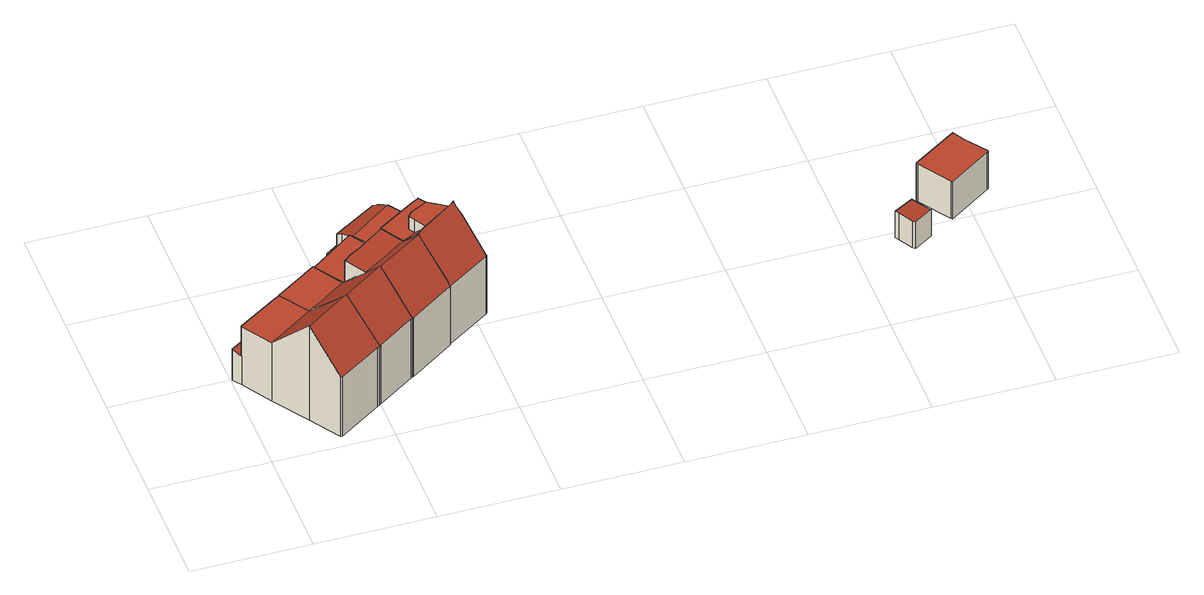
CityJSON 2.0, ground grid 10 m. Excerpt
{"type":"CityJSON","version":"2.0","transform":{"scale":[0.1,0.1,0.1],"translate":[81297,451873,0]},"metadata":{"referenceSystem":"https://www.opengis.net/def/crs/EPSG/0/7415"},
"CityObjects":{
"building1":{"type":"Building","attributes":{"dak_type":"slanted","data_area":44.55,"data_coverage":0.896,"geconstateerd":false,"gid":8992307,"h_dak_50p":6.83,"h_dak_70p":8,"h_dak_max":9.81,"h_dak_min":3.18,"h_maaiveld":0.195,"kas_warenhuis":false,"lod11_replace":false,"ondergronds_type":"above ground","oorspronkelijkbouwjaar":1929,"pw_actueel":"yes","pw_bron":"ahn3","reconstructie_methode":"tudelft3d-geoflow","reconstruction_skipped":false,"rmse_lod12":1.91,"rmse_lod13":1.87,"rmse_lod22":0.0294,"rn":1,"status":"Pand in gebruik","t_run":93.03,"val3dity_codes_lod12":"[]","val3dity_codes_lod13":"[]","val3dity_codes_lod22":"[]"},"children":["building1-1"]},
"building1-1":{"type":"BuildingPart","parents":["building1"],"geometry":[{"type":"Solid","lod":"2.2","boundaries":[[[[0,1,2,3,4,5,6,7,8,9,10,11,12,13,14,15]],[[16,11,10,17]],[[18,14,13,19]],[[20,21,17,22]],[[22,17,10,9,23]],[[24,1,0,25,26]],[[23,9,8,27]],[[28,7,6,29]],[[30,2,1,24]],[[31,5,4,32]],[[29,6,5,31]],[[33,34,21,20]],[[32,4,3,35]],[[19,13,12,36]],[[25,0,15,37]],[[36,12,11,16]],[[26,25,34,33]],[[37,15,14,18]],[[27,8,7,28]],[[35,3,2,30]],[[26,33,20,22,23,38,39,24]],[[24,39,38,23,27,40,41,30]],[[16,17,21,34,25,37,18,19,36]],[[35,30,41,40,27,28,29,31,32]]]],"semantics":{"surfaces":[{"type":"GroundSurface"},{"type":"WallSurface","on_footprint_edge":true},{"type":"WallSurface","on_footprint_edge":false},{"type":"RoofSurface"}],"values":[[0,1,1,2,1,1,1,1,1,1,1,2,1,1,1,1,2,1,1,1,3,3,3,3]]}}]},
"building2":{"type":"Building","attributes":{"dak_type":"slanted","data_area":39.27,"data_coverage":0.884,"geconstateerd":false,"gid":6284927,"h_dak_50p":7.12,"h_dak_70p":8.15,"h_dak_max":9.8,"h_dak_min":3.15,"h_maaiveld":0.234,"kas_warenhuis":false,"lod11_replace":false,"ondergronds_type":"above ground","oorspronkelijkbouwjaar":1929,"pw_actueel":"yes","pw_bron":"ahn3","reconstructie_methode":"tudelft3d-geoflow","reconstruction_skipped":false,"rmse_lod12":1.91,"rmse_lod13":4.28,"rmse_lod22":0.102,"rn":1,"status":"Pand in gebruik","t_run":99.61,"val3dity_codes_lod12":"[]","val3dity_codes_lod13":"[]","val3dity_codes_lod22":"[]"},"children":["building2-1"]},
"building2-1":{"type":"BuildingPart","parents":["building2"],"geometry":[{"type":"Solid","lod":"2.2","boundaries":[[[[15,42,43,44,45,46,47,48,49,50,51,52,53,54,55,56,57,4,58,2,59,60,61,62,63]],[[64,62,61,65]],[[65,61,60,66]],[[67,45,44,68]],[[69,58,4,32]],[[70,55,54,71]],[[68,44,43,72]],[[73,57,56,74]],[[74,56,55,70]],[[32,4,57,73]],[[75,49,48,76]],[[77,52,51,78]],[[79,80,63,62,64]],[[81,50,49,75]],[[82,46,45,67]],[[83,15,63,80]],[[84,85,80,79]],[[86,42,15,83]],[[87,47,46,82]],[[71,54,53,88]],[[89,59,2,30]],[[88,53,52,77]],[[76,48,47,87,90]],[[30,2,58,69]],[[66,60,59,89]],[[78,51,50,81]],[[72,43,42,86]],[[90,87,85,84]],[[71,88,91,92,30,69,32,73,74,70]],[[77,78,81,75,76,93,94,95,96,64,65,66,89,30,92,91,88]],[[93,76,90,84,79,64,96,95,94]],[[85,87,82,67,68,72,86,83,80]]]],"semantics":{"surfaces":[{"type":"GroundSurface"},{"type":"WallSurface","on_footprint_edge":true},{"type":"WallSurface","on_footprint_edge":false},{"type":"RoofSurface"}],"values":[[0,1,1,1,1,1,1,1,1,1,1,1,1,1,1,1,2,1,1,1,1,1,1,1,1,1,1,2,3,3,3,3]]}}]},
"building3":{"type":"Building","attributes":{"dak_type":"slanted","data_area":40.39,"data_coverage":0.82,"geconstateerd":false,"gid":8999838,"h_dak_50p":7.58,"h_dak_70p":8.38,"h_dak_max":9.84,"h_dak_min":3.15,"h_maaiveld":0.24,"kas_warenhuis":false,"lod11_replace":false,"ondergronds_type":"above ground","oorspronkelijkbouwjaar":1929,"pw_actueel":"yes","pw_bron":"ahn3","reconstructie_methode":"tudelft3d-geoflow","reconstruction_skipped":false,"rmse_lod12":2.05,"rmse_lod13":1.62,"rmse_lod22":0.0266,"rn":1,"status":"Pand in gebruik","t_run":100.65,"val3dity_codes_lod12":"[]","val3dity_codes_lod13":"[]","val3dity_codes_lod22":"[]"},"children":["building3-1"]},
"building3-1":{"type":"BuildingPart","parents":["building3"],"geometry":[{"type":"Solid","lod":"2.2","boundaries":[[[[97,98,99,100,101,102,103,104,105,106,107,108,55,53,109,110,111,112,113,45,114,115,116]],[[117,109,53,88]],[[118,116,115,119]],[[120,107,106,121]],[[88,53,55,70]],[[122,105,104,123]],[[124,125,110,109,117]],[[126,103,102,127]],[[127,102,101,128,129]],[[129,128,130,131]],[[131,130,132,133]],[[121,106,105,122]],[[134,135,125,124]],[[136,100,99,137,138]],[[139,113,112,140]],[[141,142,140,143]],[[143,140,112,111,144]],[[145,97,116,118]],[[144,111,110,125]],[[138,137,146,147]],[[147,146,142,141]],[[123,104,103,126]],[[128,101,100,136]],[[133,132,135,134]],[[70,55,108,148]],[[148,108,107,120]],[[67,45,113,139]],[[149,114,45,67]],[[137,99,98,150]],[[119,115,114,149]],[[150,98,97,145]],[[151,152,153,126,127,129,131,133,134,124,117,154]],[[132,130,128,136,138,147,141,143,144,125,135]],[[155,156,157,123,126,153,152,151,154,117,88]],[[70,148,120,121,122,123,157,156,155,88]],[[119,149,67,139,140,142,146,137,150,145,118]]]],"semantics":{"surfaces":[{"type":"GroundSurface"},{"type":"WallSurface","on_footprint_edge":true},{"type":"WallSurface","on_footprint_edge":false},{"type":"RoofSurface"}],"values":[[0,1,1,1,1,1,1,1,1,2,2,1,2,1,1,2,1,1,1,2,2,1,1,2,1,1,1,1,1,1,1,3,3,3,3,3]]}}]},
"building4":{"type":"Building","attributes":{"dak_type":"slanted","data_area":48.9,"data_coverage":0.893,"geconstateerd":false,"gid":8949832,"h_dak_50p":7.02,"h_dak_70p":8.37,"h_dak_max":9.95,"h_dak_min":2.74,"h_maaiveld":0.286,"kas_warenhuis":false,"lod11_replace":false,"ondergronds_type":"above ground","oorspronkelijkbouwjaar":1929,"pw_actueel":"yes","pw_bron":"ahn3","reconstructie_methode":"tudelft3d-geoflow","reconstruction_skipped":false,"rmse_lod12":2.37,"rmse_lod13":1.75,"rmse_lod22":0.281,"rn":1,"status":"Pand in gebruik","t_run":147.68,"val3dity_codes_lod12":"[]","val3dity_codes_lod13":"[]","val3dity_codes_lod22":"[]"},"children":["building4-1"]},
"building4-1":{"type":"BuildingPart","parents":["building4"],"geometry":[{"type":"Solid","lod":"2.2","boundaries":[[[[158,159,160,161,162,163,164,165,166,167,168,169,170,171,172,173,174,175,176,177,178,179,180,181,182,183,184,185,186,187,188,189,190,191,192,193,194,195]],[[196,164,163,197]],[[198,199,200,201]],[[202,161,160,203]],[[204,185,184,205]],[[206,181,180,207]],[[120,182,181,206]],[[208,167,166,209]],[[210,168,167,208]],[[211,188,187,212]],[[213,214,215,216]],[[217,183,182,120]],[[218,170,169,219]],[[220,189,188,211]],[[123,186,185,204]],[[221,222,223,224]],[[216,215,158,195,225]],[[226,193,192,227]],[[224,223,227,228]],[[229,177,176,230,231]],[[232,178,177,229]],[[233,162,161,202]],[[203,160,159,234]],[[235,236,237,238]],[[239,240,236,235]],[[209,166,165,199,198]],[[199,165,164,196]],[[228,227,192,191,241]],[[242,212,187,186,123]],[[243,244,212,242]],[[245,246,247,248]],[[225,195,194,249]],[[250,218,222,221]],[[201,200,214,213]],[[197,163,162,233]],[[234,159,158,215]],[[241,191,190,251]],[[252,172,171,253]],[[254,255,256,257]],[[258,254,259,260]],[[207,180,179,261]],[[261,179,178,232]],[[262,263,264]],[[265,175,174,263]],[[257,256,240,239]],[[260,259,246,245]],[[266,267,259]],[[268,173,172,252]],[[264,263,174,173,268]],[[253,171,170,218,250]],[[249,194,193,226]],[[219,169,168,210]],[[205,184,183,217]],[[231,230,255,254,258]],[[230,176,175,265]],[[251,190,189,220]],[[248,247,244,243]],[[269,270,267,266]],[[238,237,270,269]],[[197,233,202,203,234,215,214,200,199,196]],[[238,269,266,259,254,257,239,235]],[[264,268,252,253,250,221,224,228,241,251,271,272,273,267,270,237,236,240,256,262]],[[274,275,219,210,208,209,198,201,213,216,225,249,226]],[[219,275,274,226,227,223,222,218]],[[230,265,263,262,256,255]],[[273,272,271,251,220,211,212,244,247,246,259,267]],[[261,232,229,231,258,260,245,248,243,242,123,204,205,217,120,206,207]]]],"semantics":{"surfaces":[{"type":"GroundSurface"},{"type":"WallSurface","on_footprint_edge":true},{"type":"WallSurface","on_footprint_edge":false},{"type":"RoofSurface"}],"values":[[0,1,2,1,1,1,1,1,1,1,2,1,1,1,1,2,1,1,2,1,1,1,1,2,2,1,1,1,1,2,2,1,2,2,1,1,1,1,2,2,1,1,2,1,2,2,2,1,1,1,1,1,1,2,1,1,2,2,2,3,3,3,3,3,3,3,3]]}}]},
"building5":{"type":"Building","attributes":{"dak_type":"horizontal","data_area":3.17,"data_coverage":0.828,"geconstateerd":false,"gid":8946741,"h_dak_50p":2.75,"h_dak_70p":2.76,"h_dak_max":2.84,"h_dak_min":2.72,"h_maaiveld":0.084,"kas_warenhuis":false,"lod11_replace":false,"ondergronds_type":"above ground","oorspronkelijkbouwjaar":1993,"pw_actueel":"yes","pw_bron":"ahn3","reconstructie_methode":"tudelft3d-geoflow","reconstruction_skipped":false,"rmse_lod12":0.0162,"rmse_lod13":0.0159,"rmse_lod22":0.0151,"rn":1,"status":"Pand in gebruik","t_run":44.61,"val3dity_codes_lod12":"[]","val3dity_codes_lod13":"[]","val3dity_codes_lod22":"[]"},"children":["building5-1"]},
"building5-1":{"type":"BuildingPart","parents":["building5"],"geometry":[{"type":"Solid","lod":"2.2","boundaries":[[[[276,277,278,279,280,281,282,283]],[[284,281,280,285]],[[286,282,281,284]],[[287,279,278,288]],[[288,278,277,289]],[[289,277,276,290]],[[291,283,282,286]],[[292,283,291]],[[285,280,279,287]],[[290,276,283,292]],[[290,292,291,286,284,285,287,288,289]]]],"semantics":{"surfaces":[{"type":"GroundSurface"},{"type":"WallSurface","on_footprint_edge":true},{"type":"RoofSurface"}],"values":[[0,1,1,1,1,1,1,1,1,1,2]]}}]},
"building6":{"type":"Building","attributes":{"dak_type":"horizontal","data_area":14.34,"data_coverage":0.904,"geconstateerd":false,"gid":8998974,"h_dak_50p":4.1,"h_dak_70p":4.11,"h_dak_max":4.25,"h_dak_min":4.04,"h_maaiveld":0.298,"kas_warenhuis":false,"lod11_replace":false,"ondergronds_type":"above ground","oorspronkelijkbouwjaar":1926,"pw_actueel":"yes","pw_bron":"ahn3","reconstructie_methode":"tudelft3d-geoflow","reconstruction_skipped":false,"rmse_lod12":0.0252,"rmse_lod13":0.025,"rmse_lod22":0.0242,"rn":1,"status":"Pand in gebruik","t_run":61.96,"val3dity_codes_lod12":"[]","val3dity_codes_lod13":"[]","val3dity_codes_lod22":"[]"},"children":["building6-1"]},
"building6-1":{"type":"BuildingPart","parents":["building6"],"geometry":[{"type":"Solid","lod":"2.2","boundaries":[[[[293,294,295,296,297,298,299,300,301,302,303,304]],[[305,300,299,306]],[[306,299,298,307]],[[307,298,297,308]],[[309,296,295,310]],[[311,304,303,312]],[[313,301,300,305]],[[314,302,301,313]],[[312,303,302,314]],[[310,295,294,315]],[[308,297,296,309]],[[316,293,304,311]],[[315,294,293,316]],[[306,307,308,309,310,315,316,311,312,314,313,305]]]],"semantics":{"surfaces":[{"type":"GroundSurface"},{"type":"WallSurface","on_footprint_edge":true},{"type":"RoofSurface"}],"values":[[0,1,1,1,1,1,1,1,1,1,1,1,1,2]]}}]}
},
"vertices":[
[45,116,2],[61,92,2],[81,61,2],[98,37,2],[99,35,2],[97,34,2],[60,10,2],[59,10,2],[42,36,2],[22,66,2],[6,91,2],[1,98,2],[1,99,2],[35,121,2],[36,121,2],[40,123,2],[1,98,33],[6,91,31],[36,121,33],[35,121,33],[6,92,61],[6,92,32],[6,91,61],[22,66,61],[61,92,61],[45,116,32],[45,116,61],[42,36,98],[59,10,63],[60,10,62],[81,61,98],[97,34,62],[99,35,62],[42,115,61],[42,115,32],[98,37,64],[1,99,33],[40,123,33],[23,67,61],[60,92,61],[43,36,98],[80,61,98],
[41,123,2],[60,136,2],[56,135,2],[75,148,2],[79,141,2],[80,140,2],[96,116,2],[101,107,2],[103,105,2],[105,102,2],[107,99,2],[116,84,2],[132,59,2],[133,58,2],[131,57,2],[100,36,2],[98,36,2],[72,76,2],[67,82,2],[64,87,2],[60,93,2],[44,116,2],[60,93,60],[64,87,68],[67,82,73],[75,148,32],[56,135,32],[98,36,63],[133,58,62],[132,59,64],[60,136,32],[100,36,62],[131,57,62],[101,107,71],[96,116,60],[107,99,80],[105,102,77],[44,116,61],[44,116,32],[103,105,74],[79,141,32],[40,123,32],[45,117,61],[45,117,32],[41,123,32],[80,140,32],[116,84,98],[72,76,80],[80,140,61],[115,84,98],[82,62,98],[91,113,60],[88,111,60],[73,101,60],[61,93,60],
[115,171,2],[117,167,2],[118,166,2],[121,161,2],[135,140,2],[144,126,2],[147,122,2],[155,110,2],[171,86,2],[171,85,2],[172,84,2],[134,58,2],[108,97,2],[97,114,2],[81,138,2],[81,139,2],[76,146,2],[77,149,2],[111,171,2],[114,173,2],[108,97,83],[114,173,32],[111,171,32],[172,84,62],[171,85,64],[171,86,65],[155,110,98],[97,114,84],[97,114,61],[147,122,83],[144,126,84],[135,140,61],[135,140,84],[133,139,61],[133,139,84],[113,125,61],[113,125,84],[103,119,84],[103,119,61],[121,161,61],[118,166,32],[118,166,61],[76,146,32],[81,139,32],[82,140,61],[82,140,32],[81,139,61],[81,138,61],[115,171,32],[117,165,32],[117,165,61],[134,58,62],[77,149,32],[117,167,32],[128,110,83],[144,121,83],[145,121,83],[109,98,83],[117,85,98],[150,106,98],[153,108,98],
[111,176,3],[108,181,3],[107,183,3],[106,185,3],[142,209,3],[142,208,3],[148,200,3],[148,199,3],[150,197,3],[151,198,3],[154,193,3],[157,189,3],[173,165,3],[181,153,3],[183,150,3],[183,149,3],[185,146,3],[190,138,3],[192,136,3],[193,134,3],[197,129,3],[209,109,3],[210,109,3],[209,108,3],[172,84,3],[171,85,3],[169,88,3],[155,109,3],[155,110,3],[154,110,3],[154,111,3],[148,120,3],[147,122,3],[142,129,3],[135,141,3],[120,164,3],[117,168,3],[114,173,3],[148,200,29],[142,208,29],[148,199,55],[148,199,29],[112,177,29],[112,177,55],[106,185,29],[107,183,29],[155,109,97],[169,88,68],[209,108,62],[210,109,62],[151,198,56],[150,197,56],[154,193,59],[154,111,97],[154,110,97],[112,176,55],[112,176,29],[111,176,29],[111,176,55],[171,85,63],[173,165,62],[157,189,61],[148,120,86],[172,164,84],[172,164,62],[168,162,62],[168,162,84],[114,173,57],[120,164,61],[135,141,62],[135,141,84],[193,134,97],[192,136,96],[192,136,100],[197,129,90],[142,209,29],[108,181,29],[173,145,97],[173,145,84],[158,137,84],[158,137,97],[178,141,97],[178,141,84],[142,129,84],[154,110,99],[156,111,99],[156,111,97],[161,115,99],[161,115,97],[157,112,97],[157,112,99],[117,168,59],[173,165,84],[147,122,84],[183,150,84],[181,153,84],[189,134,97],[189,134,96],[179,141,84],[179,141,97],[189,134,99],[164,117,97],[164,117,99],[209,109,63],[179,142,84],[185,146,83],[185,146,84],[190,138,93],[158,128,97],[158,128,84],[183,149,84],[155,133,97],[155,133,84],[148,122,84],[151,124,84],[152,124,84],[123,166,61],[154,187,61],
[546,78,1],[544,80,1],[537,92,1],[535,95,1],[550,104,1],[552,105,1],[561,90,1],[562,88,1],[552,105,27],[550,104,27],[561,90,27],[535,95,28],[537,92,28],[544,80,28],[546,78,28],[562,88,27],[562,88,28],
[582,100,3],[564,127,3],[563,128,3],[564,129,3],[601,153,3],[601,152,3],[602,152,3],[607,143,3],[620,125,3],[620,124,3],[619,123,3],[583,99,3],[607,143,41],[602,152,41],[601,152,41],[601,153,41],[564,129,41],[563,128,41],[583,99,41],[619,123,41],[620,125,41],[620,124,41],[564,127,41],[582,100,41]
]}
